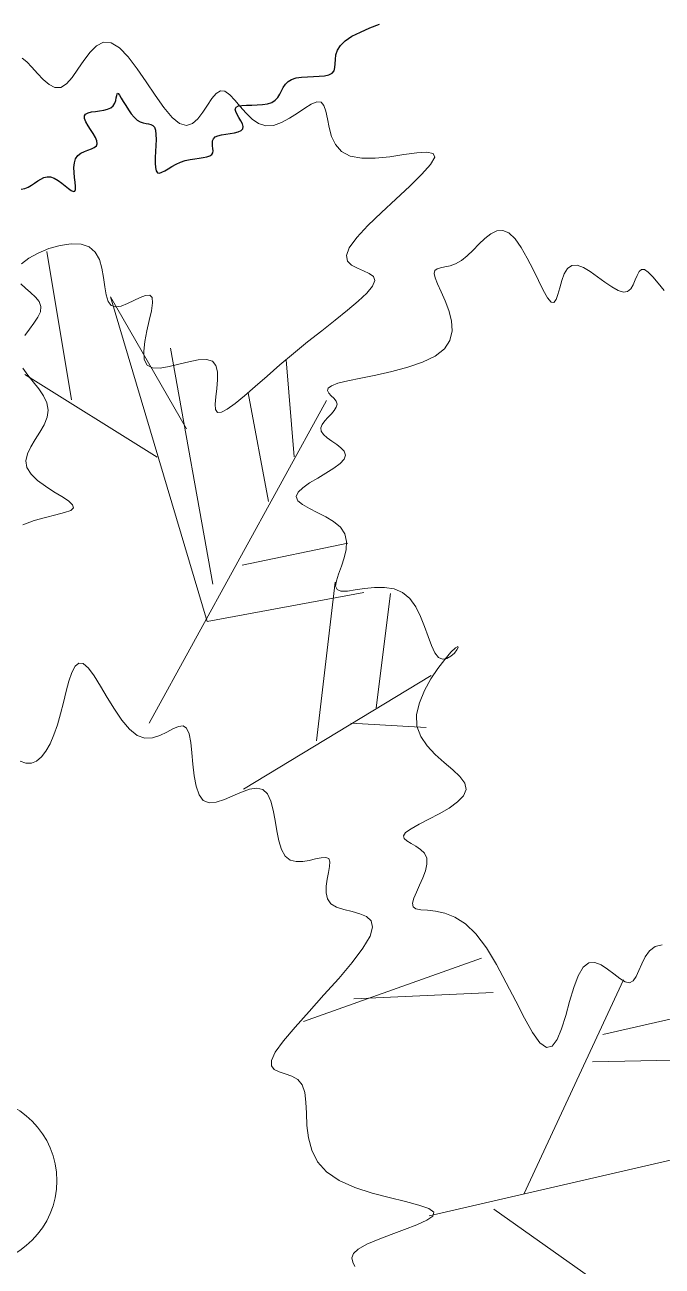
# Model space of a CAD drawing. Extents: x 2080 to 102394, y 2071 to 93424.
# Drawn here: x 88329.7 to 88413.2, y 81072.5 to 81234.9 of the extents above; entities that cross this region are included whole.
import ezdxf

# ---------------------------------------------------------------- set-up
doc = ezdxf.new("R2010")
doc.units = 0
doc.header["$LTSCALE"] = 20
doc.header["$MEASUREMENT"] = 0
doc.layers.add('casuanut tree', color=100, linetype='Continuous', lineweight=5)
doc.layers.add('PLANTS', color=3, linetype='Continuous')

# ---------------------------------------------------------------- blocks, each defined once
blk = doc.blocks.new('tr')
at = {"layer": 'casuanut tree'}
for p, q in [((0.2261, 0.6155), (0.2339, 0.7411)), ((0.3143, 0.5704), (0.2771, 0.692)), ((0.2771, 0.692), (0.2947, 0.4095)), ((0.2849, 0.5527), (0.1928, 0.6449)), ((0.3065, 0.4389), (0.3163, 0.6391)), ((0.3967, 0.5272), (0.4084, 0.6077)), ((0.3673, 0.4958), (0.3712, 0.588)), ((0.2285, 0.3375), (0.4338, 0.5671)), ((0.3339, 0.4487), (0.4241, 0.4468)), ((0.3614, 0.2918), (0.4065, 0.4173)), ((0.2947, 0.4095), (0.428, 0.4036)), ((0.4163, 0.3075), (0.4496, 0.3977)), ((0.2928, 0.2663), (0.4673, 0.3232)), ((0.3928, 0.2996), (0.4535, 0.282)), ((0.298, 0.0656), (0.455, 0.0838)), ((0.3433, 0.0747), (0.458, 0.0536)), ((0.445, -0.1163), (0.5666, 0.0392)), ((0.5395, -0.0014), (0.6476, -0.0014)), ((0.526, -0.0217), (0.6544, -0.0487)), ((0.3639, -0.1163), (0.7017, -0.1163)), ((0.4179, -0.1231), (0.5328, -0.2516))]:
    blk.add_line(p, q, dxfattribs=at)
for points in [[(0.1627, 0.523), (0.1728, 0.5243), (0.1826, 0.5248), (0.1916, 0.5249), (0.1991, 0.525), (0.2046, 0.5256), (0.2074, 0.5271), (0.2071, 0.5298), (0.2044, 0.5338), (0.1998, 0.5386), (0.1943, 0.5441), (0.1885, 0.5501), (0.1832, 0.5564), (0.1791, 0.5627), (0.177, 0.5688), (0.1774, 0.5745), (0.18, 0.5799), (0.184, 0.5851), (0.1889, 0.5902), (0.1941, 0.5953), (0.199, 0.6005), (0.2029, 0.6059), (0.2051, 0.6116), (0.2054, 0.6177), (0.204, 0.6241), (0.2014, 0.6307), (0.1982, 0.6374), (0.195, 0.644), (0.1923, 0.6504)], [(0.2001, 0.6768), (0.205, 0.681), (0.2098, 0.6851), (0.2141, 0.6891), (0.2172, 0.6931), (0.2186, 0.6972), (0.2181, 0.7016), (0.2159, 0.706), (0.2128, 0.7106), (0.2095, 0.7151), (0.2065, 0.7196)], [(0.211, 0.7358), (0.218, 0.7389), (0.2266, 0.7413), (0.2361, 0.7429), (0.2458, 0.7434), (0.255, 0.7426), (0.2631, 0.7405), (0.2693, 0.7367), (0.2732, 0.7312), (0.2751, 0.7245), (0.2756, 0.7169), (0.2752, 0.7091), (0.2745, 0.7014), (0.2741, 0.6945), (0.2744, 0.6888), (0.2761, 0.6848), (0.2795, 0.6829), (0.2842, 0.6826), (0.2898, 0.6834), (0.2956, 0.6847), (0.3012, 0.686), (0.306, 0.6866), (0.3094, 0.686), (0.311, 0.6837), (0.3103, 0.6793), (0.3079, 0.673), (0.3043, 0.6656), (0.3004, 0.6575), (0.2968, 0.6493), (0.294, 0.6416), (0.2929, 0.6348), (0.2941, 0.6296), (0.298, 0.6264), (0.3041, 0.6247), (0.3118, 0.6242), (0.3203, 0.6243), (0.3288, 0.6245), (0.3368, 0.6242), (0.3435, 0.6231), (0.3481, 0.6206), (0.3502, 0.6164), (0.3503, 0.6108), (0.3488, 0.6043), (0.3466, 0.5975), (0.3442, 0.5909), (0.3423, 0.5851), (0.3415, 0.5806), (0.3425, 0.5778), (0.3458, 0.5772), (0.3512, 0.5786), (0.3586, 0.5818), (0.3677, 0.5862), (0.3782, 0.5918), (0.3898, 0.5981), (0.4024, 0.6048), (0.4157, 0.6116), (0.4293, 0.6182), (0.4429, 0.6246), (0.4559, 0.6308), (0.4679, 0.6365), (0.4783, 0.6419), (0.4868, 0.6469), (0.4927, 0.6515), (0.4956, 0.6555), (0.4953, 0.6591), (0.4925, 0.6624), (0.4883, 0.6655), (0.4837, 0.6688), (0.4796, 0.6724), (0.4771, 0.6765), (0.4772, 0.6813), (0.481, 0.6871), (0.489, 0.694), (0.5004, 0.7016), (0.5139, 0.7097), (0.5281, 0.7179), (0.5419, 0.7259), (0.554, 0.7332), (0.563, 0.7396), (0.5677, 0.7446), (0.5672, 0.748), (0.5622, 0.7502), (0.5538, 0.7516), (0.5431, 0.7526), (0.5311, 0.7536), (0.5191, 0.7552), (0.508, 0.7576), (0.499, 0.7615), (0.4929, 0.7669), (0.4893, 0.7737), (0.4876, 0.7811), (0.4872, 0.7888), (0.4874, 0.7962), (0.4876, 0.8027), (0.4872, 0.8078), (0.4855, 0.811), (0.4821, 0.812), (0.4771, 0.8112), (0.471, 0.8092), (0.4641, 0.8065), (0.4568, 0.8039), (0.4494, 0.8019), (0.4423, 0.801), (0.4359, 0.802), (0.4305, 0.8053), (0.426, 0.8102), (0.4221, 0.8163), (0.4186, 0.8227), (0.4155, 0.8289), (0.4124, 0.8342), (0.4091, 0.8379), (0.4055, 0.8392), (0.4015, 0.8379), (0.397, 0.8345), (0.3922, 0.8299), (0.3871, 0.825), (0.3819, 0.8207), (0.3766, 0.8178), (0.3713, 0.8173), (0.3661, 0.8201), (0.3612, 0.8266), (0.3563, 0.8362), (0.3515, 0.8478), (0.3467, 0.8603), (0.3418, 0.8728), (0.3367, 0.8841), (0.3313, 0.8931), (0.3256, 0.8989), (0.3195, 0.9007), (0.3131, 0.8992), (0.3066, 0.8951), (0.3, 0.8896), (0.2935, 0.8836), (0.2873, 0.878), (0.2814, 0.8738), (0.2761, 0.8719), (0.2713, 0.873), (0.2671, 0.8765), (0.2632, 0.8817), (0.2597, 0.8878), (0.2564, 0.8939), (0.2533, 0.8993), (0.2501, 0.9031)], [(0.7295, 0.593), (0.7261, 0.6), (0.723, 0.6062), (0.7201, 0.611), (0.7174, 0.6139), (0.715, 0.6144), (0.7127, 0.613), (0.7104, 0.6103), (0.708, 0.607), (0.7055, 0.6035), (0.7027, 0.6007), (0.6996, 0.599), (0.696, 0.5992), (0.692, 0.6016), (0.6875, 0.6057), (0.6828, 0.611), (0.6779, 0.6167), (0.6729, 0.6222), (0.668, 0.6268), (0.6633, 0.6299), (0.6589, 0.6308), (0.6549, 0.629), (0.6512, 0.6253), (0.6479, 0.6203), (0.645, 0.6148), (0.6422, 0.6098), (0.6397, 0.6059), (0.6374, 0.604), (0.6352, 0.6048), (0.6332, 0.609), (0.6311, 0.616), (0.629, 0.6249), (0.6267, 0.6348), (0.6241, 0.6451), (0.6212, 0.6548), (0.6178, 0.663), (0.6139, 0.6691), (0.6093, 0.6723), (0.6043, 0.673), (0.5989, 0.6717), (0.5932, 0.6691), (0.5873, 0.6656), (0.5814, 0.6618), (0.5756, 0.6583), (0.5699, 0.6555), (0.5646, 0.654), (0.5597, 0.6535), (0.5554, 0.6535), (0.5516, 0.6536), (0.5487, 0.6533), (0.5465, 0.6524), (0.5453, 0.6502), (0.5452, 0.6465), (0.5461, 0.641), (0.5476, 0.6339), (0.5492, 0.6258), (0.5504, 0.6171), (0.5505, 0.6084), (0.5491, 0.6001), (0.5456, 0.5927), (0.5395, 0.5868), (0.5305, 0.5826), (0.5191, 0.58), (0.5061, 0.5787), (0.4924, 0.5782), (0.4787, 0.5783), (0.4659, 0.5787), (0.4548, 0.579), (0.4461, 0.5789), (0.4404, 0.5781), (0.4375, 0.5768), (0.4365, 0.5749), (0.4371, 0.5726), (0.4385, 0.57), (0.4401, 0.5674), (0.4413, 0.5646), (0.4416, 0.562), (0.4404, 0.5596), (0.4381, 0.5573), (0.4351, 0.5551), (0.4317, 0.5529), (0.4285, 0.5506), (0.4257, 0.5482), (0.424, 0.5457), (0.4236, 0.5429), (0.4248, 0.5398), (0.4273, 0.5364), (0.4304, 0.5329), (0.4337, 0.5293), (0.4366, 0.5258), (0.4384, 0.5223), (0.4388, 0.5189), (0.4371, 0.5158), (0.4329, 0.513), (0.4269, 0.5104), (0.4196, 0.508), (0.4119, 0.5055), (0.4044, 0.5031), (0.398, 0.5004), (0.3932, 0.4976), (0.3909, 0.4944), (0.3915, 0.4908), (0.3946, 0.4868), (0.3994, 0.4824), (0.4051, 0.4776), (0.4112, 0.4725), (0.4167, 0.467), (0.4211, 0.4611), (0.4236, 0.455), (0.4236, 0.4485), (0.4217, 0.4419), (0.4185, 0.4354), (0.4147, 0.4292), (0.4109, 0.4234), (0.4079, 0.4184), (0.4062, 0.4142), (0.4067, 0.411), (0.4096, 0.4091), (0.4148, 0.4079), (0.4215, 0.4073), (0.4293, 0.4067), (0.4376, 0.4057), (0.4458, 0.4039), (0.4533, 0.4009), (0.4596, 0.3964), (0.4642, 0.39), (0.4675, 0.3821), (0.4696, 0.3734), (0.471, 0.3644), (0.472, 0.3556), (0.4731, 0.3477), (0.4744, 0.3412), (0.4765, 0.3367), (0.4795, 0.3344), (0.4831, 0.3342), (0.4868, 0.3353), (0.4903, 0.3372), (0.493, 0.3393), (0.4945, 0.3411), (0.4944, 0.3419), (0.4922, 0.3412), (0.4877, 0.3385), (0.4814, 0.3339), (0.474, 0.3279), (0.4662, 0.3206), (0.4588, 0.3123), (0.4525, 0.3034), (0.448, 0.2942), (0.4461, 0.2848), (0.4472, 0.2756), (0.4506, 0.2668), (0.4557, 0.2582), (0.4614, 0.2502), (0.467, 0.2426), (0.4716, 0.2357), (0.4743, 0.2294), (0.4742, 0.224), (0.4709, 0.2193), (0.4648, 0.2154), (0.4568, 0.212), (0.4476, 0.2092), (0.4382, 0.2067), (0.4294, 0.2045), (0.422, 0.2024), (0.4168, 0.2003), (0.4144, 0.1981), (0.4145, 0.1958), (0.4163, 0.1933), (0.4192, 0.1904), (0.4226, 0.1873), (0.4258, 0.1838), (0.4282, 0.1799), (0.4292, 0.1755), (0.4282, 0.1706), (0.4257, 0.1654), (0.4222, 0.1601), (0.4182, 0.1548), (0.4144, 0.1498), (0.4111, 0.1452), (0.4092, 0.1414), (0.4089, 0.1383), (0.4109, 0.1362), (0.4147, 0.1346), (0.4201, 0.133), (0.4265, 0.1307), (0.4337, 0.1273), (0.4411, 0.1222), (0.4484, 0.1148), (0.4551, 0.1045), (0.461, 0.0912), (0.4661, 0.0756), (0.4706, 0.0589), (0.4748, 0.0423), (0.4787, 0.0268), (0.4826, 0.0136), (0.4867, 0.0038), (0.4911, -0.0014), (0.496, -0.0013), (0.5013, 0.0033), (0.507, 0.0112), (0.5128, 0.0211), (0.5187, 0.0319), (0.5247, 0.0423), (0.5305, 0.0512), (0.5362, 0.0572), (0.5415, 0.0596), (0.5465, 0.0588), (0.5513, 0.0557), (0.5557, 0.0511), (0.5599, 0.046), (0.5639, 0.0412), (0.5676, 0.0375), (0.5711, 0.0358), (0.5744, 0.0367), (0.5776, 0.0397), (0.581, 0.044), (0.5846, 0.049), (0.5886, 0.0539), (0.5932, 0.058), (0.5986, 0.0604), (0.6048, 0.0606)], [(0.2939, -0.1435), (0.2929, -0.1397), (0.293, -0.136), (0.295, -0.1327), (0.2997, -0.1299), (0.3076, -0.1276), (0.3179, -0.1258), (0.3295, -0.1243), (0.3412, -0.1228), (0.3521, -0.1213), (0.361, -0.1194), (0.3668, -0.1171), (0.3684, -0.1141), (0.3651, -0.1103), (0.3576, -0.1056), (0.3472, -0.1002), (0.3348, -0.0939), (0.3216, -0.0869), (0.3087, -0.0791), (0.2973, -0.0705), (0.2884, -0.0611), (0.283, -0.0511), (0.2805, -0.0406), (0.2802, -0.03), (0.2813, -0.0196), (0.2831, -0.0096), (0.2848, -0.0004), (0.2857, 0.0077), (0.2851, 0.0144), (0.2824, 0.0195), (0.2782, 0.0234), (0.2734, 0.0265), (0.2687, 0.0293), (0.2652, 0.0322), (0.2635, 0.0356), (0.2646, 0.04), (0.2693, 0.0459), (0.2781, 0.0536), (0.2902, 0.0627), (0.3044, 0.0727), (0.3197, 0.0834), (0.3349, 0.0941), (0.3488, 0.1046), (0.3603, 0.1142), (0.3684, 0.1226), (0.3721, 0.1294), (0.3721, 0.1348), (0.3692, 0.1392), (0.3643, 0.1428), (0.3583, 0.1461), (0.3521, 0.1492), (0.3465, 0.1525), (0.3425, 0.1564), (0.3407, 0.161), (0.3407, 0.1661), (0.3421, 0.1716), (0.3442, 0.1771), (0.3465, 0.1823), (0.3485, 0.1869), (0.3496, 0.1908), (0.3493, 0.1935), (0.3471, 0.195), (0.3433, 0.1956), (0.3385, 0.1957), (0.3331, 0.1957), (0.3275, 0.196), (0.3222, 0.1972), (0.3176, 0.1996), (0.3143, 0.2037), (0.3126, 0.2097), (0.312, 0.2173), (0.3123, 0.2258), (0.3128, 0.2347), (0.3132, 0.2433), (0.3129, 0.2512), (0.3116, 0.2577), (0.3087, 0.2623), (0.304, 0.2645), (0.2978, 0.2649), (0.2906, 0.264), (0.283, 0.2626), (0.2754, 0.2612), (0.2683, 0.2607), (0.2624, 0.2616), (0.258, 0.2645), (0.2556, 0.27), (0.2549, 0.2775), (0.2553, 0.2864), (0.2564, 0.2959), (0.2577, 0.3054), (0.2587, 0.3141), (0.259, 0.3214), (0.258, 0.3265), (0.2556, 0.329), (0.2517, 0.3294), (0.2467, 0.3285), (0.241, 0.3269), (0.2348, 0.3256), (0.2284, 0.3251), (0.2222, 0.3263), (0.2164, 0.3299), (0.2112, 0.3364), (0.2067, 0.3452), (0.2027, 0.3555), (0.1991, 0.3664), (0.1957, 0.377), (0.1925, 0.3865), (0.1893, 0.394), (0.186, 0.3986), (0.1825, 0.3998), (0.1788, 0.3979), (0.175, 0.3935), (0.1709, 0.3871), (0.1667, 0.3793), (0.1624, 0.3707), (0.1579, 0.362), (0.1533, 0.3536), (0.1486, 0.346), (0.1439, 0.3396), (0.1391, 0.3343), (0.1343, 0.3305), (0.1296, 0.328), (0.125, 0.3272), (0.1205, 0.3282), (0.1162, 0.331)]]:
    blk.add_lwpolyline(points, dxfattribs=at)
at = {"layer": 'casuanut tree', "linetype": 'Continuous'}
blk.add_circle((-0.0014, -0.0017), 0.0703, dxfattribs=at)
blk = doc.blocks.new('A$C61665D49')
at = {"layer": 'PLANTS'}
blk.add_lwpolyline([(10.01, -152.13), (10.97, -151.96), (11.88, -151.6), (12.73, -151.11), (13.54, -150.55), (14.34, -149.99), (15.14, -149.48), (15.96, -149.09), (16.81, -148.89), (17.71, -148.94), (18.67, -149.28), (19.66, -149.85), (20.64, -150.54), (21.57, -151.27), (22.42, -151.94), (23.15, -152.46), (23.72, -152.74), (24.1, -152.67), (24.26, -152.2), (24.25, -151.39), (24.14, -150.32), (23.99, -149.08), (23.86, -147.75), (23.82, -146.43), (23.94, -145.2), (24.28, -144.15), (24.87, -143.34), (25.66, -142.74), (26.57, -142.29), (27.51, -141.93), (28.4, -141.61), (29.16, -141.26), (29.71, -140.82), (29.95, -140.25), (29.84, -139.49), (29.45, -138.58), (28.87, -137.58), (28.2, -136.54), (27.54, -135.51), (26.98, -134.53), (26.63, -133.67), (26.58, -132.97), (26.9, -132.47), (27.54, -132.14), (28.41, -131.92), (29.44, -131.77), (30.55, -131.64), (31.64, -131.47), (32.65, -131.22), (33.5, -130.84), (34.11, -130.29), (34.53, -129.63), (34.78, -128.93), (34.94, -128.24), (35.03, -127.65), (35.12, -127.22), (35.24, -127.02), (35.45, -127.11), (35.78, -127.55), (36.22, -128.27), (36.77, -129.19), (37.4, -130.24), (38.09, -131.33), (38.84, -132.38), (39.62, -133.31), (40.41, -134.03), (41.21, -134.51), (41.99, -134.77), (42.72, -134.92), (43.41, -135.03), (44.01, -135.18), (44.53, -135.46), (44.93, -135.93), (45.2, -136.7), (45.33, -137.79), (45.35, -139.16), (45.31, -140.69), (45.22, -142.29), (45.15, -143.85), (45.13, -145.28), (45.19, -146.48), (45.38, -147.35), (45.73, -147.81), (46.23, -147.91), (46.87, -147.72), (47.64, -147.32), (48.53, -146.78), (49.52, -146.17), (50.6, -145.57), (51.76, -145.04), (52.99, -144.64), (54.24, -144.36), (55.47, -144.16), (56.64, -144), (57.71, -143.84), (58.65, -143.67), (59.4, -143.42), (59.92, -143.09), (60.2, -142.63), (60.29, -142.07), (60.25, -141.44), (60.17, -140.78), (60.11, -140.12), (60.15, -139.49), (60.36, -138.93), (60.81, -138.47), (61.55, -138.13), (62.52, -137.89), (63.62, -137.7), (64.78, -137.54), (65.89, -137.36), (66.87, -137.12), (67.63, -136.8), (68.08, -136.34), (68.16, -135.73), (67.95, -135), (67.55, -134.2), (67.06, -133.37), (66.59, -132.55), (66.23, -131.8), (66.11, -131.15), (66.31, -130.66), (66.91, -130.35), (67.85, -130.19), (69.05, -130.13), (70.41, -130.11), (71.84, -130.08), (73.26, -129.99), (74.58, -129.79), (75.71, -129.42), (76.57, -128.85), (77.23, -128.13), (77.75, -127.29), (78.21, -126.4), (78.68, -125.51), (79.22, -124.68), (79.92, -123.95), (80.85, -123.38), (82.05, -123.02), (83.46, -122.81), (85, -122.71), (86.57, -122.65), (88.09, -122.59), (89.48, -122.46), (90.64, -122.21), (91.49, -121.79), (91.98, -121.14), (92.19, -120.31), (92.26, -119.31), (92.31, -118.19), (92.47, -116.99), (92.86, -115.75), (93.62, -114.49), (94.86, -113.27), (96.66, -112.1), (98.89, -110.99), (101.36, -109.93), (103.86, -108.9)], dxfattribs=at)

msp = doc.modelspace()

# ---------------------------------------------------------------- block references
at = {"layer": 'casuanut tree', "linetype": 'Continuous', "xscale": 156.6043140091427, "yscale": 156.6043140091497, "zscale": 156.6043140091452, "rotation": 13.0160703837979}
msp.add_blockref('tr', (88323.039, 81083.97), dxfattribs=at)
at = {"layer": 'PLANTS', "linetype": 'Continuous', "ltscale": 0.5, "xscale": 0.5, "yscale": 0.5, "zscale": 0.5}
msp.add_blockref('A$C61665D49', (88324.214, 81289.501), dxfattribs=at)

doc.saveas('drawing.dxf')
